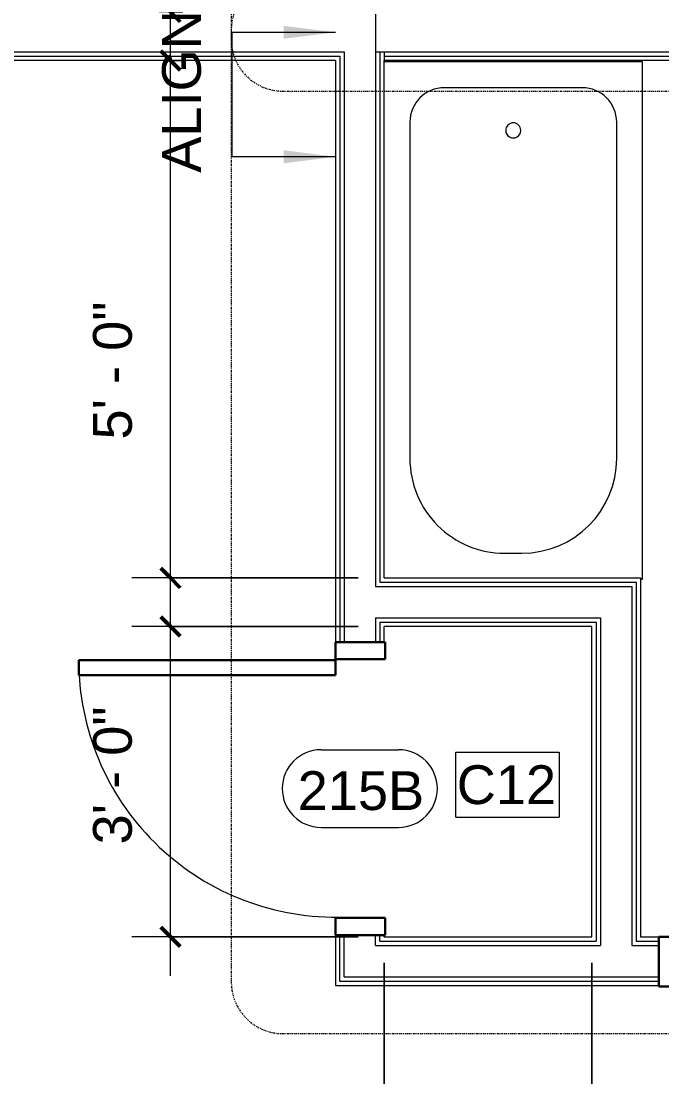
# Model space of a CAD drawing. Header units: inches. Extents: x -1176 to 1507, y -2587 to 978.
# Drawn here: x -901 to -826.7, y -449.5 to -327 of the extents above; entities that cross this region are included whole.
import ezdxf

# ---------------------------------------------------------------- set-up
doc = ezdxf.new("R2010")
doc.units = ezdxf.units.IN
doc.header["$MEASUREMENT"] = 0
doc.linetypes.add('Dash Dot 3_16_', pattern=[0.3125, 0.1875, -0.0625, 0, -0.0625])
for name, color, linetype, lineweight in [('A-ANNO-DIMS', 211, 'Continuous', 9), ('A-ANNO-DIMS-48', 211, 'Continuous', 9), ('A-ANNO-KEYN', 231, 'Continuous', 9), ('A-ANNO-NOTE', 131, 'Continuous', 9), ('A-ANNO-SYMB', 150, 'Continuous', 9), ('A-DOOR', 31, 'Continuous', 18), ('A-DOOR-FRAM', 31, 'Continuous', 30), ('A-DOOR-IDEN', 31, 'Continuous', 9), ('A-WALL', 113, 'Continuous', 18), ('A-WALL-PATT', 111, 'Continuous', 18), ('I-WALL', 2, 'Continuous', 18), ('P-SANR-FIXT', 6, 'Continuous', 9)]:
    doc.layers.add(name, color=color, linetype=linetype, lineweight=lineweight)
doc.styles.add('Arial', font='arial.ttf', dxfattribs={"height": 4.5})
doc.styles.add('Swis721 Lt BT', font='swissl.ttf', dxfattribs={"height": 4.5})
doc.styles.add('Swis721 Lt BT_1', font='swissl.ttf', dxfattribs={"height": 0.09375})
doc.dimstyles.new('OTJ_-_3_32__Linear__1_2__Tolerance_1', dxfattribs={"dimscale": 12, "dimtxt": 4.748918, "dimasz": 0.1875, "dimexe": 0.375, "dimexo": 0.25, "dimgap": 0.25, "dimtad": 1, "dimdec": 1, "dimrnd": 0.5, "dimzin": 3, "dimdsep": 46, "dimlunit": 4, "dimtxsty": 'Swis721 Lt BT', "dimblk1": 'OBLIQUE', "dimblk2": 'OBLIQUE', "dimsah": 1, "dimcen": 0.09, "dimdle": 0.375, "dimazin": 0, "dimtfac": 1, "dimtdec": 4, "dimtix": 1, "dimtmove": 0, "dimatfit": 3, "dimfxl": 1, "dimtvp": 1, "dimfrac": 2, "dimtolj": 1, "dimtzin": 0, "dimarcsym": 2})
doc.dimstyles.new('OTJ_-_3_32__Linear__1_2__Tolerance_2', dxfattribs={"dimscale": 12, "dimtxt": 4.748918, "dimasz": 0.1875, "dimexe": 0.375, "dimexo": 0.25, "dimgap": 0.25, "dimtad": 1, "dimdec": 1, "dimrnd": 0.5, "dimzin": 3, "dimdsep": 46, "dimlunit": 4, "dimtxsty": 'Swis721 Lt BT', "dimblk1": 'OBLIQUE', "dimblk2": 'OBLIQUE', "dimsah": 1, "dimcen": 0.09, "dimdle": 0.375, "dimazin": 0, "dimtfac": 1, "dimtdec": 4, "dimtix": 1, "dimtmove": 2, "dimatfit": 3, "dimfxl": 1, "dimtvp": 1, "dimfrac": 2, "dimtolj": 1, "dimtzin": 0, "dimarcsym": 2})
pattern_1 = [(0, (0, 0), (15.36, 3.84), [0.634, -10.886, 0.634, -10.886, -61.44]), (0, (0, 0), (15.36, 3.84), [-23.04, 0.634, -22.406, 0.634, -10.886, -26.88]), (0, (0, 0), (15.36, 3.84), [-57.6, 0.634, -7.046, 0.634, -18.566]), (120, (5.76, 1.92), (-11.005538, 11.38215), [0.634, -10.886, 0.634, -10.886, -61.44]), (120, (5.76, 1.92), (-11.005538, 11.38215), [-23.04, 0.634, -22.406, 0.634, -10.886, -26.88]), (120, (5.76, 1.92), (-11.005538, 11.38215), [-57.6, 0.634, -7.046, 0.634, -18.566]), (240, (7.68, 9.6), (-4.354462, -15.22215), [0.634, -10.886, 0.634, -10.886, -61.44]), (240, (7.68, 9.6), (-4.354462, -15.22215), [-23.04, 0.634, -22.406, 0.634, -10.886, -26.88]), (240, (7.68, 9.6), (-4.354462, -15.22215), [-57.6, 0.634, -7.046, 0.634, -18.566])]

# ---------------------------------------------------------------- blocks, each defined once
blk = doc.blocks.new('Single Flush - D2 2_6_ X 8_-8253021-2nd Floor Construction')
at = {"layer": 'A-DOOR', "lineweight": 30}
for p, q in [((13.15625, -2.8125), (14.90625, -2.8125)), ((13.15625, -32.625), (13.15625, -2.8125)), ((14.90625, -2.8125), (14.90625, -32.625)), ((14.90625, -32.625), (13.15625, -32.625))]:
    blk.add_line(p, q, dxfattribs=at)
at = {"layer": 'A-DOOR', "lineweight": 9}
blk.add_arc((14.90625, -2.8125), 29.8125, 179.5, 270, dxfattribs=at)
at = {"layer": 'A-DOOR-FRAM'}
for p, q in [((-17, 2.9375), (-17, -2.8125)), ((-17, 2.9375), (-15, 2.9375)), ((-15, 2.9375), (-15, -2.8125)), ((15.000004, 2.9375), (15.000004, -2.8125)), ((15.000004, 2.9375), (17.000004, 2.9375)), ((17.000004, 2.9375), (17.000004, -2.8125)), ((-17, -2.8125), (-15, -2.8125)), ((15.000004, -2.8125), (17.000004, -2.8125))]:
    blk.add_line(p, q, dxfattribs=at)
blk = doc.blocks.new('Single Flush - D2 2_6_ X 8_-8252949-2nd Floor Construction')
at = {"layer": 'A-DOOR', "lineweight": 30}
for p, q in [((13.15625, 32.625), (13.15625, 2.8125)), ((14.90625, 32.625), (13.15625, 32.625)), ((14.90625, 2.8125), (14.90625, 32.625)), ((13.15625, 2.8125), (14.90625, 2.8125))]:
    blk.add_line(p, q, dxfattribs=at)
at = {"layer": 'A-DOOR', "lineweight": 9}
blk.add_arc((14.90625, 2.8125), 29.8125, 90, 180.5, dxfattribs=at)
at = {"layer": 'A-DOOR-FRAM'}
for p, q in [((-17, -2.9375), (-17, 2.8125)), ((-17, 2.8125), (-15, 2.8125)), ((-15, -2.9375), (-15, 2.8125)), ((15.000004, -2.9375), (15.000004, 2.8125)), ((15.000004, 2.8125), (17.000004, 2.8125)), ((17.000004, -2.9375), (17.000004, 2.8125)), ((-17, -2.9375), (-15, -2.9375)), ((15.000004, -2.9375), (17.000004, -2.9375))]:
    blk.add_line(p, q, dxfattribs=at)
blk = doc.blocks.new('Tub-Rectangular-3D - Tub-Rectangular-3D-V18-2nd Floor Construction')
at = {"layer": 'P-SANR-FIXT'}
for p, q in [((16.28, 32.81), (-43.72, 32.81)), ((-43.72, 32.81), (-43.72, 2.81)), ((16.28, 32.56), (16.28, 32.81)), ((2.28, 29.81), (-36.72, 29.81)), ((-40.72, 25.81), (-40.72, 9.81)), ((13.28, 16.81), (13.28, 18.81)), ((-36.72, 5.81), (2.28, 5.81))]:
    blk.add_line(p, q, dxfattribs=at)
for centre, radius, start, end in [((-36.72, 25.81), 4, 90, 180), ((2.28, 18.81), 11, 360, 90), ((-35.77, 17.81), 0.875, 90, 270), ((-35.77, 17.81), 0.875, 270, 90), ((2.28, 16.81), 11, 270, 0), ((-36.72, 9.81), 4, 180, 270)]:
    blk.add_arc(centre, radius, start, end, dxfattribs=at)
blk = doc.blocks.new('Door Tag - Door Tag-41184-2nd Floor Construction')
at = {"layer": 'A-DOOR-IDEN'}
for p, q in [((-0.09375, 0.09375), (0.09375, 0.09375)), ((-0.09375, -0.09375), (0.09375, -0.09375))]:
    blk.add_line(p, q, dxfattribs=at)
for centre, start, end in [((-0.09375, 0), 90, 270), ((0.09375, 0), 270, 90)]:
    blk.add_arc(centre, 0.09375, start, end, dxfattribs=at)
blk = doc.blocks.new('DIMBLOCK57-2nd Floor Construction')
at = {"layer": 'A-ANNO-DIMS-48'}
for p, q in [((-883.68, -330.48), (-883.68, -261.61)), ((-861.92, -266.11), (-888.18, -266.11)), ((-883.68, -266.11), (-861.92, -266.11)), ((-882.27, -325.98), (-888.18, -325.98)), ((-883.68, -325.98), (-882.27, -325.98))]:
    blk.add_line(p, q, dxfattribs=at)
at = {"layer": 'A-ANNO-DIMS-48', "lineweight": 50}
for p, q in [((-883.68, -266.11), (-884.81, -264.98)), ((-883.68, -266.11), (-882.56, -267.23)), ((-883.68, -325.98), (-884.81, -324.86)), ((-883.68, -325.98), (-882.56, -327.11))]:
    blk.add_line(p, q, dxfattribs=at)
at = {"layer": 'A-ANNO-DIMS-48', "color": 0, "insert": (-892.69, -296.64), "char_height": 4.5, "width": 17.4579, "attachment_point": 1, "rotation": 90, "line_spacing_factor": 1.005062, "style": 'Swis721 Lt BT'}
blk.add_mtext('5\' - 0"', dxfattribs=at)
blk = doc.blocks.new('_Oblique')
at = {"color": 0, "linetype": 'ByBlock', "lineweight": -2}
blk.add_line((-0.5, -0.5), (0.5, 0.5), dxfattribs=at)
blk = doc.blocks.new('DIMBLOCK58-2nd Floor Construction')
at = {"layer": 'A-ANNO-DIMS-48'}
for p, q in [((-883.68, -396.14), (-883.68, -327.11)), ((-882.27, -331.61), (-888.18, -331.61)), ((-883.68, -331.61), (-882.27, -331.61)), ((-861.92, -391.64), (-888.18, -391.64)), ((-883.68, -391.64), (-861.92, -391.64))]:
    blk.add_line(p, q, dxfattribs=at)
at = {"layer": 'A-ANNO-DIMS-48', "lineweight": 50}
for p, q in [((-883.68, -331.61), (-884.81, -330.48)), ((-883.68, -331.61), (-882.56, -332.73)), ((-883.68, -391.64), (-884.81, -390.52)), ((-883.68, -391.64), (-882.56, -392.77))]:
    blk.add_line(p, q, dxfattribs=at)
at = {"layer": 'A-ANNO-DIMS-48', "color": 0, "insert": (-892.69, -375.58), "char_height": 4.5, "width": 17.4579, "attachment_point": 1, "rotation": 90, "line_spacing_factor": 1.005062, "style": 'Swis721 Lt BT'}
blk.add_mtext('5\' - 0"', dxfattribs=at)
blk = doc.blocks.new('DIMBLOCK60-2nd Floor Construction')
at = {"layer": 'A-ANNO-DIMS-48'}
for p, q in [((-883.68, -437.78), (-883.68, -392.77)), ((-861.92, -397.27), (-888.18, -397.27)), ((-883.68, -397.27), (-861.92, -397.27)), ((-861.92, -433.28), (-888.18, -433.28)), ((-883.68, -433.28), (-861.92, -433.28))]:
    blk.add_line(p, q, dxfattribs=at)
at = {"layer": 'A-ANNO-DIMS-48', "lineweight": 50}
for p, q in [((-883.68, -397.27), (-884.81, -396.14)), ((-883.68, -397.27), (-882.56, -398.39)), ((-883.68, -433.28), (-884.81, -432.16)), ((-883.68, -433.28), (-882.56, -434.41))]:
    blk.add_line(p, q, dxfattribs=at)
at = {"layer": 'A-ANNO-DIMS-48', "color": 0, "insert": (-892.69, -422.55), "char_height": 4.5, "width": 17.4579, "attachment_point": 1, "rotation": 90, "line_spacing_factor": 1.005062, "style": 'Swis721 Lt BT'}
blk.add_mtext('3\' - 0"', dxfattribs=at)
blk = doc.blocks.new('DIMBLOCK62-2nd Floor Construction')
at = {"layer": 'A-ANNO-DIMS-48'}
for p, q in [((-858.92, -436.28), (-858.92, -467.88)), ((-858.92, -463.38), (-858.92, -436.28)), ((-834.8, -436.28), (-834.8, -467.88)), ((-834.8, -463.38), (-834.8, -436.28)), ((-863.42, -463.38), (-830.3, -463.38))]:
    blk.add_line(p, q, dxfattribs=at)
at = {"layer": 'A-ANNO-DIMS-48', "lineweight": 50}
for p, q in [((-858.92, -463.38), (-857.8, -462.25)), ((-834.8, -463.38), (-833.67, -462.25)), ((-858.92, -463.38), (-860.05, -464.5)), ((-834.8, -463.38), (-835.92, -464.5))]:
    blk.add_line(p, q, dxfattribs=at)
at = {"layer": 'A-ANNO-DIMS-48', "color": 0, "insert": (-854.13, -454.37), "char_height": 4.5, "width": 17.4579, "attachment_point": 1, "line_spacing_factor": 1.005062, "style": 'Swis721 Lt BT'}
blk.add_mtext('2\' - 0"', dxfattribs=at)
blk = doc.blocks.new('Align symbol - U shaped 2016 - symbol_align 01-7895372-2nd Floor Construction')
at = {"layer": 'A-ANNO-NOTE'}
for points in [[(-0.0156, 0.125), (0.0156, 0.125), (0, 0)], [(0.2852, 0.125), (0.3164, 0.125), (0.3008, 0)]]:
    blk.add_hatch(color=256, dxfattribs=at).paths.add_polyline_path(points, flags=0)
for p, q in [((0, 0.25), (0.3008, 0.25)), ((0, 0), (0, 0.25)), ((0.3008, 0.25), (0.3008, 0))]:
    blk.add_line(p, q, dxfattribs=at)
at = {"layer": 'A-ANNO-NOTE', "insert": (-0.0387, 0.4192), "char_height": 0.09375, "width": 0.4545, "attachment_point": 1, "style": 'Swis721 Lt BT_1'}
blk.add_mtext('ALIGN', dxfattribs=at)
blk = doc.blocks.new('Keynote Tag - Keynote Number - Boxed-135510-2nd Floor Construction')
at = {"layer": 'A-ANNO-KEYN'}
for p, q in [((-0.125, -0.0792), (-0.125, 0.0781)), ((-0.125, 0.0781), (0.125, 0.0781)), ((0.125, 0.0781), (0.125, -0.0792)), ((-0.125, -0.0792), (0.125, -0.0792))]:
    blk.add_line(p, q, dxfattribs=at)

msp = doc.modelspace()

# ---------------------------------------------------------------- hatches: boundary and pattern name
at = {"layer": 'A-WALL-PATT', "lineweight": 9}
h = msp.add_hatch(dxfattribs=at)
h.set_pattern_fill('FP_19', color=256, style=0, pattern_type=2)
h.set_pattern_definition(pattern_1)
h.paths.add_polyline_path([(-774.57, -331.11), (-772.04, -331.11), (-772.04, -330.61), (-858.92, -330.61), (-858.92, -331.11), (-791.89, -331.11)], flags=0)
h = msp.add_hatch(dxfattribs=at)
h.set_pattern_fill('FP_19', color=256, style=0, pattern_type=2)
h.set_pattern_definition(pattern_1)
h.paths.add_polyline_path([(-774.57, -331.61), (-772.04, -331.61), (-772.04, -331.11), (-858.92, -331.11), (-858.92, -331.61), (-791.89, -331.61)], flags=0)

# ---------------------------------------------------------------- linework, layer by layer
at = {"layer": 'A-ANNO-SYMB', "linetype": 'Dash Dot 3_16_'}
for p, q in [((-876.65, -218.72), (-876.65, -329.17)), ((-876.65, -328.05), (-876.65, -438.5)), ((-870.65, -335.17), (-752.18, -335.17)), ((-870.65, -444.5), (-751.45, -444.5))]:
    msp.add_line(p, q, dxfattribs=at)
for centre, start, end in [((-870.65, -328.05), 90, 180), ((-870.65, -329.17), 180, 270), ((-870.65, -438.5), 180, 270)]:
    msp.add_arc(centre, 6, start, end, dxfattribs=at)
at = {"layer": 'A-WALL'}
for p, q in [((-859.92, -265.11), (-859.92, -392.64)), ((-1017.06, -330.61), (-863.55, -330.61)), ((-863.55, -330.61), (-863.55, -399.07)), ((-859.92, -330.61), (-772.04, -330.61)), ((-859.42, -330.61), (-859.42, -392.14)), ((-858.92, -330.61), (-858.92, -331.61)), ((-1017.06, -331.11), (-864.05, -331.11)), ((-864.05, -331.11), (-864.05, -399.07)), ((-858.92, -331.11), (-772.04, -331.11)), ((-859.92, -392.64), (-830.17, -392.64)), ((-859.42, -392.14), (-829.67, -392.14)), ((-830.17, -392.64), (-830.17, -434.28)), ((-829.67, -392.14), (-829.67, -433.78)), ((-859.92, -396.27), (-859.92, -399.07)), ((-859.92, -396.27), (-833.8, -396.27)), ((-859.42, -396.77), (-859.42, -399.07)), ((-859.42, -396.77), (-834.3, -396.77)), ((-834.3, -396.77), (-834.3, -433.78)), ((-833.8, -396.27), (-833.8, -434.28)), ((-864.05, -438.41), (-864.05, -433.07)), ((-863.55, -437.91), (-863.55, -433.07)), ((-859.92, -434.28), (-859.92, -433.07)), ((-859.42, -433.78), (-859.42, -433.07)), ((-859.92, -434.28), (-833.8, -434.28)), ((-859.42, -433.78), (-834.3, -433.78)), ((-830.17, -434.28), (-827.04, -434.28)), ((-829.67, -433.78), (-827.04, -433.78)), ((-864.05, -438.41), (-827.04, -438.41)), ((-863.55, -437.91), (-827.04, -437.91))]:
    msp.add_line(p, q, dxfattribs=at)
at = {"layer": 'I-WALL'}
for p, q in [((-864.55, -331.61), (-1017.06, -331.61)), ((-864.55, -331.61), (-864.55, -399.07)), ((-772.04, -331.61), (-858.92, -331.61)), ((-858.92, -391.64), (-858.92, -331.61)), ((-858.92, -391.64), (-829.17, -391.64)), ((-829.17, -391.64), (-829.17, -433.28)), ((-858.92, -399.07), (-858.92, -397.27)), ((-834.8, -397.27), (-858.92, -397.27)), ((-834.8, -433.28), (-834.8, -397.27)), ((-858.92, -399.07), (-864.55, -399.07)), ((-864.55, -433.07), (-864.55, -438.91)), ((-858.92, -433.07), (-864.55, -433.07)), ((-858.92, -433.28), (-858.92, -433.07)), ((-858.92, -433.28), (-834.8, -433.28)), ((-829.17, -433.28), (-827.04, -433.28)), ((-827.04, -433.28), (-827.04, -438.91)), ((-864.55, -438.91), (-827.04, -438.91))]:
    msp.add_line(p, q, dxfattribs=at)

# ---------------------------------------------------------------- block references
at = {"layer": 'A-ANNO-KEYN', "xscale": 47.99999999999997, "yscale": 47.99999999999997, "zscale": 47.99999999999997}
msp.add_blockref('Keynote Tag - Keynote Number - Boxed-135510-2nd Floor Construction', (-844.59, -415.6), dxfattribs=at)
at = {"layer": 'A-ANNO-NOTE', "xscale": 48.00000000000001, "yscale": 48.00000000000001, "zscale": 48.00000000000001, "rotation": 90.00000000000007}
msp.add_blockref('Align symbol - U shaped 2016 - symbol_align 01-7895372-2nd Floor Construction', (-864.55, -342.78), dxfattribs=at)
at = {"layer": 'A-DOOR'}
for name, p, rotation in [('Single Flush - D2 2_6_ X 8_-8252949-2nd Floor Construction', (-861.73, -416.07), 89.99999999999991), ('Single Flush - D2 2_6_ X 8_-8253021-2nd Floor Construction', (-810.04, -436.1), 180)]:
    msp.add_blockref(name, p, dxfattribs=dict(at, rotation=rotation))
at = {"layer": 'A-DOOR-IDEN', "xscale": 47.99999999999997, "yscale": 47.99999999999997, "zscale": 47.99999999999997}
msp.add_blockref('Door Tag - Door Tag-41184-2nd Floor Construction', (-861.73, -416.07), dxfattribs=at)
at = {"layer": 'P-SANR-FIXT', "rotation": 269.9999999999999}
msp.add_blockref('Tub-Rectangular-3D - Tub-Rectangular-3D-V18-2nd Floor Construction', (-861.73, -375.49), dxfattribs=at)

# ---------------------------------------------------------------- texts
at = {"layer": 'A-ANNO-KEYN', "insert": (-850.48, -413.37), "char_height": 4.5, "width": 14.0895, "attachment_point": 1, "style": 'Arial'}
msp.add_mtext('C12', dxfattribs=at)
at = {"layer": 'A-DOOR-IDEN', "insert": (-868.94, -414.06), "char_height": 4.5, "width": 17.271, "attachment_point": 1, "style": 'Swis721 Lt BT'}
msp.add_mtext('215B', dxfattribs=at)

# ---------------------------------------------------------------- dimensions: what is measured, and where the dimension line sits
at = {"layer": 'A-ANNO-DIMS'}
for base, p1, p2, override, picture, middle in [((-883.68, -266.11), (-885.27, -325.98), (-858.92, -266.11), {"dimpost": '<>', "dimfxl": 65.417921}, 'DIMBLOCK57-2nd Floor Construction', (-889.69, -287.91)), ((-883.68, -331.61), (-858.92, -391.64), (-885.27, -331.61), {"dimpost": '<>', "dimfxl": 65.563984}, 'DIMBLOCK58-2nd Floor Construction', (-889.69, -366.85))]:
    dim = msp.add_linear_dim(base=base, p1=p1, p2=p2, angle=90, dimstyle='OTJ_-_3_32__Linear__1_2__Tolerance_2', override=override, dxfattribs=at)
    dim.commit()
    dim.dimension.update_dxf_attribs({"geometry": picture, "text_midpoint": middle, "dimtype": 160, "text_rotation": 90})
dim = msp.add_linear_dim(base=(-883.68, -397.27), p1=(-858.92, -433.28), p2=(-858.92, -397.27), angle=90, dimstyle='OTJ_-_3_32__Linear__1_2__Tolerance_1', override={"dimpost": '<>', "dimfxl": 36.017677}, dxfattribs=at)
dim.commit()
dim.dimension.update_dxf_attribs({"geometry": 'DIMBLOCK60-2nd Floor Construction', "text_midpoint": (-888.99, -415.28)})
dim = msp.add_linear_dim(base=(-834.8, -463.38), p1=(-858.92, -433.28), p2=(-834.8, -433.28), dimstyle='OTJ_-_3_32__Linear__1_2__Tolerance_1', override={"dimpost": '<>', "dimfxl": 24.124897}, dxfattribs=at)
dim.commit()
dim.dimension.update_dxf_attribs({"geometry": 'DIMBLOCK62-2nd Floor Construction', "text_midpoint": (-846.86, -458.07)})

doc.saveas('drawing.dxf')
